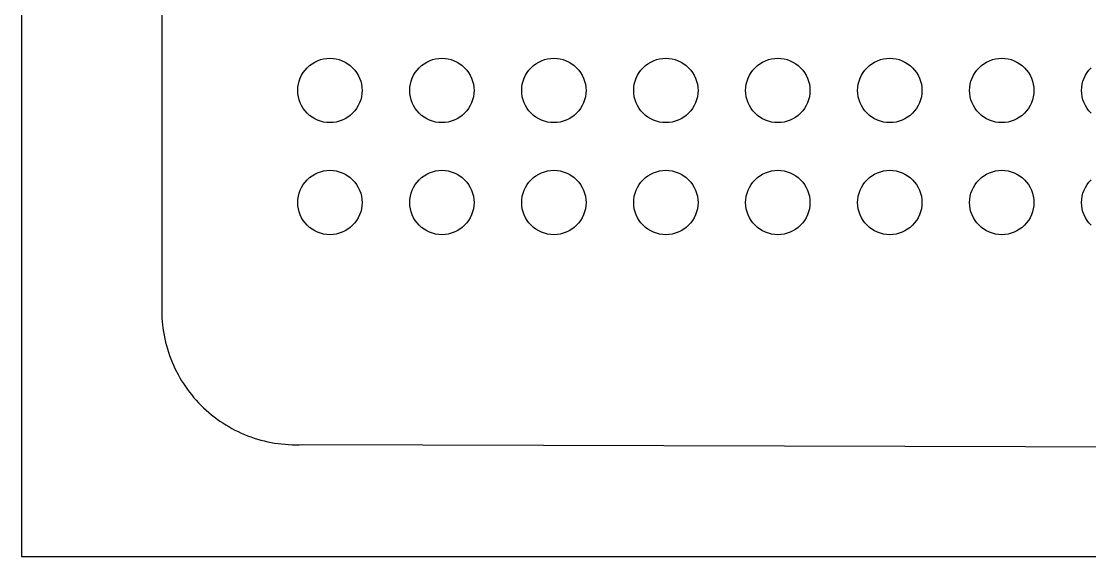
# Model space of a CAD drawing. Header units: millimetres. Extents: x -159872 to 386485, y -250577 to 158966.
# Drawn here: x 158618.2 to 158998.2, y 18051.3 to 18241.5 of the extents above; entities that cross this region are included whole.
import ezdxf

# ---------------------------------------------------------------- set-up
doc = ezdxf.new("R2010")
doc.units = ezdxf.units.MM
for name, color, linetype, lineweight in [('LDS-equipment-kitchen equipment', 3, 'Continuous', 13), ('WS-SINK UNIT', 3, 'Continuous', 13), ('WS-SINK UNIT TRANS', 62, 'Continuous', 13)]:
    doc.layers.add(name, color=color, linetype=linetype, lineweight=lineweight)

# ---------------------------------------------------------------- blocks, each defined once
blk = doc.blocks.new('JANITORIAL SINK_1')
at = {"layer": 'WS-SINK UNIT', "lineweight": 25}
for points in [[(250, 700, 0), (-250, 700, 0), (-250, 0, 0), (250, 0, 0), (250, 700, 0)], [(-200, 370.34, 0), (-200, 89.83, 0), (-200.04, 88.59, 0), (-200.06, 87.34, 0), (-200.04, 86.1, 0), (-199.98, 84.86, 0), (-199.9, 83.61, 0), (-199.78, 82.38, 0), (-199.63, 81.14, 0), (-199.45, 79.91, 0), (-199.24, 78.68, 0), (-198.99, 77.46, 0), (-198.71, 76.25, 0), (-198.4, 75.05, 0), (-198.06, 73.85, 0), (-197.69, 72.66, 0), (-197.29, 71.48, 0), (-196.86, 70.32, 0), (-196.39, 69.16, 0), (-195.9, 68.02, 0), (-195.38, 66.89, 0), (-194.83, 65.78, 0), (-194.25, 64.68, 0), (-193.64, 63.59, 0), (-193, 62.52, 0), (-192.33, 61.47, 0), (-191.64, 60.44, 0), (-190.92, 59.42, 0), (-190.18, 58.42, 0), (-189.41, 57.45, 0), (-188.61, 56.49, 0), (-187.79, 55.56, 0), (-186.95, 54.64, 0), (-186.08, 53.75, 0), (-185.19, 52.88, 0), (-184.27, 52.04, 0), (-183.34, 51.22, 0), (-182.38, 50.42, 0), (-181.41, 49.65, 0), (-180.41, 48.91, 0), (-179.39, 48.19, 0), (-178.36, 47.5, 0), (-177.31, 46.83, 0), (-176.24, 46.19, 0), (-175.15, 45.58, 0), (-174.05, 45, 0), (-172.94, 44.45, 0), (-171.81, 43.93, 0), (-170.67, 43.44, 0), (-169.51, 42.97, 0), (-168.35, 42.54, 0), (-167.17, 42.14, 0), (-165.98, 41.77, 0), (-164.78, 41.43, 0), (-163.58, 41.12, 0), (-162.37, 40.84, 0), (-161.15, 40.59, 0), (-159.92, 40.38, 0), (-158.69, 40.2, 0), (-157.45, 40.05, 0), (-156.22, 39.93, 0), (-154.97, 39.85, 0), (-153.73, 39.79, 0), (-152.49, 39.77, 0), (-151.24, 39.79, 0), (-150, 39.83, 0), (150, 38.98, 0)]]:
    blk.add_polyline3d(points, dxfattribs=at)
at = {"layer": 'WS-SINK UNIT TRANS', "lineweight": 25}
for points in [[(-128.81, 165.68, 0), (-128.87, 164.56, 0), (-129.03, 163.45, 0), (-129.31, 162.36, 0), (-129.68, 161.3, 0), (-130.16, 160.28, 0), (-130.74, 159.32, 0), (-131.41, 158.42, 0), (-132.16, 157.59, 0), (-133, 156.83, 0), (-133.9, 156.17, 0), (-134.86, 155.59, 0), (-135.88, 155.11, 0), (-136.93, 154.73, 0), (-138.02, 154.46, 0), (-139.13, 154.29, 0), (-140.25, 154.24, 0), (-141.38, 154.29, 0), (-142.49, 154.46, 0), (-143.57, 154.73, 0), (-144.63, 155.11, 0), (-145.65, 155.59, 0), (-146.61, 156.17, 0), (-147.51, 156.83, 0), (-148.34, 157.59, 0), (-149.1, 158.42, 0), (-149.77, 159.32, 0), (-150.34, 160.28, 0), (-150.82, 161.3, 0), (-151.2, 162.36, 0), (-151.47, 163.45, 0), (-151.64, 164.56, 0), (-151.69, 165.68, 0), (-151.64, 166.8, 0), (-151.47, 167.91, 0), (-151.2, 169, 0), (-150.82, 170.06, 0), (-150.34, 171.07, 0), (-149.77, 172.03, 0), (-149.1, 172.94, 0), (-148.34, 173.77, 0), (-147.51, 174.52, 0), (-146.61, 175.19, 0), (-145.65, 175.77, 0), (-144.63, 176.25, 0), (-143.57, 176.63, 0), (-142.49, 176.9, 0), (-141.38, 177.06, 0), (-140.25, 177.12, 0), (-139.13, 177.06, 0), (-138.02, 176.9, 0), (-136.93, 176.63, 0), (-135.88, 176.25, 0), (-134.86, 175.77, 0), (-133.9, 175.19, 0), (-133, 174.52, 0), (-132.16, 173.77, 0), (-131.41, 172.94, 0), (-130.74, 172.03, 0), (-130.16, 171.07, 0), (-129.68, 170.06, 0), (-129.31, 169, 0), (-129.03, 167.91, 0), (-128.87, 166.8, 0), (-128.81, 165.68, 0)], [(-88.98, 165.68, 0), (-89.04, 164.56, 0), (-89.2, 163.45, 0), (-89.48, 162.36, 0), (-89.85, 161.3, 0), (-90.33, 160.28, 0), (-90.91, 159.32, 0), (-91.58, 158.42, 0), (-92.33, 157.59, 0), (-93.17, 156.83, 0), (-94.07, 156.17, 0), (-95.03, 155.59, 0), (-96.05, 155.11, 0), (-97.1, 154.73, 0), (-98.19, 154.46, 0), (-99.3, 154.29, 0), (-100.42, 154.24, 0), (-101.54, 154.29, 0), (-102.66, 154.46, 0), (-103.74, 154.73, 0), (-104.8, 155.11, 0), (-105.82, 155.59, 0), (-106.78, 156.17, 0), (-107.68, 156.83, 0), (-108.51, 157.59, 0), (-109.27, 158.42, 0), (-109.94, 159.32, 0), (-110.51, 160.28, 0), (-110.99, 161.3, 0), (-111.37, 162.36, 0), (-111.64, 163.45, 0), (-111.81, 164.56, 0), (-111.86, 165.68, 0), (-111.81, 166.8, 0), (-111.64, 167.91, 0), (-111.37, 169, 0), (-110.99, 170.06, 0), (-110.51, 171.07, 0), (-109.94, 172.03, 0), (-109.27, 172.94, 0), (-108.51, 173.77, 0), (-107.68, 174.52, 0), (-106.78, 175.19, 0), (-105.82, 175.77, 0), (-104.8, 176.25, 0), (-103.74, 176.63, 0), (-102.66, 176.9, 0), (-101.54, 177.06, 0), (-100.42, 177.12, 0), (-99.3, 177.06, 0), (-98.19, 176.9, 0), (-97.1, 176.63, 0), (-96.05, 176.25, 0), (-95.03, 175.77, 0), (-94.07, 175.19, 0), (-93.17, 174.52, 0), (-92.33, 173.77, 0), (-91.58, 172.94, 0), (-90.91, 172.03, 0), (-90.33, 171.07, 0), (-89.85, 170.06, 0), (-89.48, 169, 0), (-89.2, 167.91, 0), (-89.04, 166.8, 0), (-88.98, 165.68, 0)], [(-49.15, 165.68, 0), (-49.21, 164.56, 0), (-49.37, 163.45, 0), (-49.64, 162.36, 0), (-50.02, 161.3, 0), (-50.5, 160.28, 0), (-51.08, 159.32, 0), (-51.75, 158.42, 0), (-52.5, 157.59, 0), (-53.33, 156.83, 0), (-54.24, 156.17, 0), (-55.2, 155.59, 0), (-56.21, 155.11, 0), (-57.27, 154.73, 0), (-58.36, 154.46, 0), (-59.47, 154.29, 0), (-60.59, 154.24, 0), (-61.71, 154.29, 0), (-62.82, 154.46, 0), (-63.91, 154.73, 0), (-64.97, 155.11, 0), (-65.99, 155.59, 0), (-66.95, 156.17, 0), (-67.85, 156.83, 0), (-68.68, 157.59, 0), (-69.44, 158.42, 0), (-70.11, 159.32, 0), (-70.68, 160.28, 0), (-71.16, 161.3, 0), (-71.54, 162.36, 0), (-71.81, 163.45, 0), (-71.98, 164.56, 0), (-72.03, 165.68, 0), (-71.98, 166.8, 0), (-71.81, 167.91, 0), (-71.54, 169, 0), (-71.16, 170.06, 0), (-70.68, 171.07, 0), (-70.11, 172.03, 0), (-69.44, 172.94, 0), (-68.68, 173.77, 0), (-67.85, 174.52, 0), (-66.95, 175.19, 0), (-65.99, 175.77, 0), (-64.97, 176.25, 0), (-63.91, 176.63, 0), (-62.82, 176.9, 0), (-61.71, 177.06, 0), (-60.59, 177.12, 0), (-59.47, 177.06, 0), (-58.36, 176.9, 0), (-57.27, 176.63, 0), (-56.21, 176.25, 0), (-55.2, 175.77, 0), (-54.24, 175.19, 0), (-53.33, 174.52, 0), (-52.5, 173.77, 0), (-51.75, 172.94, 0), (-51.08, 172.03, 0), (-50.5, 171.07, 0), (-50.02, 170.06, 0), (-49.64, 169, 0), (-49.37, 167.91, 0), (-49.21, 166.8, 0), (-49.15, 165.68, 0)], [(-9.32, 165.68, 0), (-9.38, 164.56, 0), (-9.54, 163.45, 0), (-9.81, 162.36, 0), (-10.19, 161.3, 0), (-10.67, 160.28, 0), (-11.25, 159.32, 0), (-11.92, 158.42, 0), (-12.67, 157.59, 0), (-13.5, 156.83, 0), (-14.41, 156.17, 0), (-15.37, 155.59, 0), (-16.38, 155.11, 0), (-17.44, 154.73, 0), (-18.53, 154.46, 0), (-19.64, 154.29, 0), (-20.76, 154.24, 0), (-21.88, 154.29, 0), (-22.99, 154.46, 0), (-24.08, 154.73, 0), (-25.14, 155.11, 0), (-26.16, 155.59, 0), (-27.12, 156.17, 0), (-28.02, 156.83, 0), (-28.85, 157.59, 0), (-29.61, 158.42, 0), (-30.28, 159.32, 0), (-30.85, 160.28, 0), (-31.33, 161.3, 0), (-31.71, 162.36, 0), (-31.98, 163.45, 0), (-32.15, 164.56, 0), (-32.2, 165.68, 0), (-32.15, 166.8, 0), (-31.98, 167.91, 0), (-31.71, 169, 0), (-31.33, 170.06, 0), (-30.85, 171.07, 0), (-30.28, 172.03, 0), (-29.61, 172.94, 0), (-28.85, 173.77, 0), (-28.02, 174.52, 0), (-27.12, 175.19, 0), (-26.16, 175.77, 0), (-25.14, 176.25, 0), (-24.08, 176.63, 0), (-22.99, 176.9, 0), (-21.88, 177.06, 0), (-20.76, 177.12, 0), (-19.64, 177.06, 0), (-18.53, 176.9, 0), (-17.44, 176.63, 0), (-16.38, 176.25, 0), (-15.37, 175.77, 0), (-14.41, 175.19, 0), (-13.5, 174.52, 0), (-12.67, 173.77, 0), (-11.92, 172.94, 0), (-11.25, 172.03, 0), (-10.67, 171.07, 0), (-10.19, 170.06, 0), (-9.81, 169, 0), (-9.54, 167.91, 0), (-9.38, 166.8, 0), (-9.32, 165.68, 0)], [(30.51, 165.68, 0), (30.45, 164.56, 0), (30.29, 163.45, 0), (30.02, 162.36, 0), (29.64, 161.3, 0), (29.16, 160.28, 0), (28.58, 159.32, 0), (27.91, 158.42, 0), (27.16, 157.59, 0), (26.33, 156.83, 0), (25.42, 156.17, 0), (24.46, 155.59, 0), (23.45, 155.11, 0), (22.39, 154.73, 0), (21.3, 154.46, 0), (20.19, 154.29, 0), (19.07, 154.24, 0), (17.95, 154.29, 0), (16.84, 154.46, 0), (15.75, 154.73, 0), (14.69, 155.11, 0), (13.67, 155.59, 0), (12.71, 156.17, 0), (11.81, 156.83, 0), (10.98, 157.59, 0), (10.22, 158.42, 0), (9.56, 159.32, 0), (8.98, 160.28, 0), (8.5, 161.3, 0), (8.12, 162.36, 0), (7.85, 163.45, 0), (7.68, 164.56, 0), (7.63, 165.68, 0), (7.68, 166.8, 0), (7.85, 167.91, 0), (8.12, 169, 0), (8.5, 170.06, 0), (8.98, 171.07, 0), (9.56, 172.03, 0), (10.22, 172.94, 0), (10.98, 173.77, 0), (11.81, 174.52, 0), (12.71, 175.19, 0), (13.67, 175.77, 0), (14.69, 176.25, 0), (15.75, 176.63, 0), (16.84, 176.9, 0), (17.95, 177.06, 0), (19.07, 177.12, 0), (20.19, 177.06, 0), (21.3, 176.9, 0), (22.39, 176.63, 0), (23.45, 176.25, 0), (24.46, 175.77, 0), (25.42, 175.19, 0), (26.33, 174.52, 0), (27.16, 173.77, 0), (27.91, 172.94, 0), (28.58, 172.03, 0), (29.16, 171.07, 0), (29.64, 170.06, 0), (30.02, 169, 0), (30.29, 167.91, 0), (30.45, 166.8, 0), (30.51, 165.68, 0)], [(70.34, 165.68, 0), (70.28, 164.56, 0), (70.12, 163.45, 0), (69.85, 162.36, 0), (69.47, 161.3, 0), (68.99, 160.28, 0), (68.41, 159.32, 0), (67.74, 158.42, 0), (66.99, 157.59, 0), (66.16, 156.83, 0), (65.25, 156.17, 0), (64.29, 155.59, 0), (63.28, 155.11, 0), (62.22, 154.73, 0), (61.13, 154.46, 0), (60.02, 154.29, 0), (58.9, 154.24, 0), (57.78, 154.29, 0), (56.67, 154.46, 0), (55.58, 154.73, 0), (54.52, 155.11, 0), (53.51, 155.59, 0), (52.54, 156.17, 0), (51.64, 156.83, 0), (50.81, 157.59, 0), (50.05, 158.42, 0), (49.39, 159.32, 0), (48.81, 160.28, 0), (48.33, 161.3, 0), (47.95, 162.36, 0), (47.68, 163.45, 0), (47.51, 164.56, 0), (47.46, 165.68, 0), (47.51, 166.8, 0), (47.68, 167.91, 0), (47.95, 169, 0), (48.33, 170.06, 0), (48.81, 171.07, 0), (49.39, 172.03, 0), (50.05, 172.94, 0), (50.81, 173.77, 0), (51.64, 174.52, 0), (52.54, 175.19, 0), (53.51, 175.77, 0), (54.52, 176.25, 0), (55.58, 176.63, 0), (56.67, 176.9, 0), (57.78, 177.06, 0), (58.9, 177.12, 0), (60.02, 177.06, 0), (61.13, 176.9, 0), (62.22, 176.63, 0), (63.28, 176.25, 0), (64.29, 175.77, 0), (65.25, 175.19, 0), (66.16, 174.52, 0), (66.99, 173.77, 0), (67.74, 172.94, 0), (68.41, 172.03, 0), (68.99, 171.07, 0), (69.47, 170.06, 0), (69.85, 169, 0), (70.12, 167.91, 0), (70.28, 166.8, 0), (70.34, 165.68, 0)], [(110.17, 165.68, 0), (110.11, 164.56, 0), (109.95, 163.45, 0), (109.68, 162.36, 0), (109.3, 161.3, 0), (108.82, 160.28, 0), (108.24, 159.32, 0), (107.57, 158.42, 0), (106.82, 157.59, 0), (105.99, 156.83, 0), (105.09, 156.17, 0), (104.12, 155.59, 0), (103.11, 155.11, 0), (102.05, 154.73, 0), (100.96, 154.46, 0), (99.85, 154.29, 0), (98.73, 154.24, 0), (97.61, 154.29, 0), (96.5, 154.46, 0), (95.41, 154.73, 0), (94.35, 155.11, 0), (93.34, 155.59, 0), (92.37, 156.17, 0), (91.47, 156.83, 0), (90.64, 157.59, 0), (89.89, 158.42, 0), (89.22, 159.32, 0), (88.64, 160.28, 0), (88.16, 161.3, 0), (87.78, 162.36, 0), (87.51, 163.45, 0), (87.34, 164.56, 0), (87.29, 165.68, 0), (87.34, 166.8, 0), (87.51, 167.91, 0), (87.78, 169, 0), (88.16, 170.06, 0), (88.64, 171.07, 0), (89.22, 172.03, 0), (89.89, 172.94, 0), (90.64, 173.77, 0), (91.47, 174.52, 0), (92.37, 175.19, 0), (93.34, 175.77, 0), (94.35, 176.25, 0), (95.41, 176.63, 0), (96.5, 176.9, 0), (97.61, 177.06, 0), (98.73, 177.12, 0), (99.85, 177.06, 0), (100.96, 176.9, 0), (102.05, 176.63, 0), (103.11, 176.25, 0), (104.12, 175.77, 0), (105.09, 175.19, 0), (105.99, 174.52, 0), (106.82, 173.77, 0), (107.57, 172.94, 0), (108.24, 172.03, 0), (108.82, 171.07, 0), (109.3, 170.06, 0), (109.68, 169, 0), (109.95, 167.91, 0), (110.11, 166.8, 0), (110.17, 165.68, 0)], [(130.47, 157.59, 0), (129.72, 158.42, 0), (129.05, 159.32, 0), (128.47, 160.28, 0), (127.99, 161.3, 0), (127.61, 162.36, 0), (127.34, 163.45, 0), (127.17, 164.56, 0), (127.12, 165.68, 0), (127.17, 166.8, 0), (127.34, 167.91, 0), (127.61, 169, 0), (127.99, 170.06, 0), (128.47, 171.07, 0), (129.05, 172.03, 0), (129.72, 172.94, 0), (130.47, 173.77, 0)], [(-128.81, 125.85, 0), (-128.87, 124.73, 0), (-129.03, 123.62, 0), (-129.31, 122.53, 0), (-129.68, 121.47, 0), (-130.16, 120.45, 0), (-130.74, 119.49, 0), (-131.41, 118.59, 0), (-132.16, 117.76, 0), (-133, 117, 0), (-133.9, 116.33, 0), (-134.86, 115.76, 0), (-135.88, 115.28, 0), (-136.93, 114.9, 0), (-138.02, 114.63, 0), (-139.13, 114.46, 0), (-140.25, 114.41, 0), (-141.38, 114.46, 0), (-142.49, 114.63, 0), (-143.57, 114.9, 0), (-144.63, 115.28, 0), (-145.65, 115.76, 0), (-146.61, 116.33, 0), (-147.51, 117, 0), (-148.34, 117.76, 0), (-149.1, 118.59, 0), (-149.77, 119.49, 0), (-150.34, 120.45, 0), (-150.82, 121.47, 0), (-151.2, 122.53, 0), (-151.47, 123.62, 0), (-151.64, 124.73, 0), (-151.69, 125.85, 0), (-151.64, 126.97, 0), (-151.47, 128.08, 0), (-151.2, 129.17, 0), (-150.82, 130.23, 0), (-150.34, 131.24, 0), (-149.77, 132.2, 0), (-149.1, 133.11, 0), (-148.34, 133.94, 0), (-147.51, 134.69, 0), (-146.61, 135.36, 0), (-145.65, 135.94, 0), (-144.63, 136.42, 0), (-143.57, 136.8, 0), (-142.49, 137.07, 0), (-141.38, 137.23, 0), (-140.25, 137.29, 0), (-139.13, 137.23, 0), (-138.02, 137.07, 0), (-136.93, 136.8, 0), (-135.88, 136.42, 0), (-134.86, 135.94, 0), (-133.9, 135.36, 0), (-133, 134.69, 0), (-132.16, 133.94, 0), (-131.41, 133.11, 0), (-130.74, 132.2, 0), (-130.16, 131.24, 0), (-129.68, 130.23, 0), (-129.31, 129.17, 0), (-129.03, 128.08, 0), (-128.87, 126.97, 0), (-128.81, 125.85, 0)], [(-88.98, 125.85, 0), (-89.04, 124.73, 0), (-89.2, 123.62, 0), (-89.48, 122.53, 0), (-89.85, 121.47, 0), (-90.33, 120.45, 0), (-90.91, 119.49, 0), (-91.58, 118.59, 0), (-92.33, 117.76, 0), (-93.17, 117, 0), (-94.07, 116.33, 0), (-95.03, 115.76, 0), (-96.05, 115.28, 0), (-97.1, 114.9, 0), (-98.19, 114.63, 0), (-99.3, 114.46, 0), (-100.42, 114.41, 0), (-101.54, 114.46, 0), (-102.66, 114.63, 0), (-103.74, 114.9, 0), (-104.8, 115.28, 0), (-105.82, 115.76, 0), (-106.78, 116.33, 0), (-107.68, 117, 0), (-108.51, 117.76, 0), (-109.27, 118.59, 0), (-109.94, 119.49, 0), (-110.51, 120.45, 0), (-110.99, 121.47, 0), (-111.37, 122.53, 0), (-111.64, 123.62, 0), (-111.81, 124.73, 0), (-111.86, 125.85, 0), (-111.81, 126.97, 0), (-111.64, 128.08, 0), (-111.37, 129.17, 0), (-110.99, 130.23, 0), (-110.51, 131.24, 0), (-109.94, 132.2, 0), (-109.27, 133.11, 0), (-108.51, 133.94, 0), (-107.68, 134.69, 0), (-106.78, 135.36, 0), (-105.82, 135.94, 0), (-104.8, 136.42, 0), (-103.74, 136.8, 0), (-102.66, 137.07, 0), (-101.54, 137.23, 0), (-100.42, 137.29, 0), (-99.3, 137.23, 0), (-98.19, 137.07, 0), (-97.1, 136.8, 0), (-96.05, 136.42, 0), (-95.03, 135.94, 0), (-94.07, 135.36, 0), (-93.17, 134.69, 0), (-92.33, 133.94, 0), (-91.58, 133.11, 0), (-90.91, 132.2, 0), (-90.33, 131.24, 0), (-89.85, 130.23, 0), (-89.48, 129.17, 0), (-89.2, 128.08, 0), (-89.04, 126.97, 0), (-88.98, 125.85, 0)], [(-49.15, 125.85, 0), (-49.21, 124.73, 0), (-49.37, 123.62, 0), (-49.64, 122.53, 0), (-50.02, 121.47, 0), (-50.5, 120.45, 0), (-51.08, 119.49, 0), (-51.75, 118.59, 0), (-52.5, 117.76, 0), (-53.33, 117, 0), (-54.24, 116.33, 0), (-55.2, 115.76, 0), (-56.21, 115.28, 0), (-57.27, 114.9, 0), (-58.36, 114.63, 0), (-59.47, 114.46, 0), (-60.59, 114.41, 0), (-61.71, 114.46, 0), (-62.82, 114.63, 0), (-63.91, 114.9, 0), (-64.97, 115.28, 0), (-65.99, 115.76, 0), (-66.95, 116.33, 0), (-67.85, 117, 0), (-68.68, 117.76, 0), (-69.44, 118.59, 0), (-70.11, 119.49, 0), (-70.68, 120.45, 0), (-71.16, 121.47, 0), (-71.54, 122.53, 0), (-71.81, 123.62, 0), (-71.98, 124.73, 0), (-72.03, 125.85, 0), (-71.98, 126.97, 0), (-71.81, 128.08, 0), (-71.54, 129.17, 0), (-71.16, 130.23, 0), (-70.68, 131.24, 0), (-70.11, 132.2, 0), (-69.44, 133.11, 0), (-68.68, 133.94, 0), (-67.85, 134.69, 0), (-66.95, 135.36, 0), (-65.99, 135.94, 0), (-64.97, 136.42, 0), (-63.91, 136.8, 0), (-62.82, 137.07, 0), (-61.71, 137.23, 0), (-60.59, 137.29, 0), (-59.47, 137.23, 0), (-58.36, 137.07, 0), (-57.27, 136.8, 0), (-56.21, 136.42, 0), (-55.2, 135.94, 0), (-54.24, 135.36, 0), (-53.33, 134.69, 0), (-52.5, 133.94, 0), (-51.75, 133.11, 0), (-51.08, 132.2, 0), (-50.5, 131.24, 0), (-50.02, 130.23, 0), (-49.64, 129.17, 0), (-49.37, 128.08, 0), (-49.21, 126.97, 0), (-49.15, 125.85, 0)], [(-9.32, 125.85, 0), (-9.38, 124.73, 0), (-9.54, 123.62, 0), (-9.81, 122.53, 0), (-10.19, 121.47, 0), (-10.67, 120.45, 0), (-11.25, 119.49, 0), (-11.92, 118.59, 0), (-12.67, 117.76, 0), (-13.5, 117, 0), (-14.41, 116.33, 0), (-15.37, 115.76, 0), (-16.38, 115.28, 0), (-17.44, 114.9, 0), (-18.53, 114.63, 0), (-19.64, 114.46, 0), (-20.76, 114.41, 0), (-21.88, 114.46, 0), (-22.99, 114.63, 0), (-24.08, 114.9, 0), (-25.14, 115.28, 0), (-26.16, 115.76, 0), (-27.12, 116.33, 0), (-28.02, 117, 0), (-28.85, 117.76, 0), (-29.61, 118.59, 0), (-30.28, 119.49, 0), (-30.85, 120.45, 0), (-31.33, 121.47, 0), (-31.71, 122.53, 0), (-31.98, 123.62, 0), (-32.15, 124.73, 0), (-32.2, 125.85, 0), (-32.15, 126.97, 0), (-31.98, 128.08, 0), (-31.71, 129.17, 0), (-31.33, 130.23, 0), (-30.85, 131.24, 0), (-30.28, 132.2, 0), (-29.61, 133.11, 0), (-28.85, 133.94, 0), (-28.02, 134.69, 0), (-27.12, 135.36, 0), (-26.16, 135.94, 0), (-25.14, 136.42, 0), (-24.08, 136.8, 0), (-22.99, 137.07, 0), (-21.88, 137.23, 0), (-20.76, 137.29, 0), (-19.64, 137.23, 0), (-18.53, 137.07, 0), (-17.44, 136.8, 0), (-16.38, 136.42, 0), (-15.37, 135.94, 0), (-14.41, 135.36, 0), (-13.5, 134.69, 0), (-12.67, 133.94, 0), (-11.92, 133.11, 0), (-11.25, 132.2, 0), (-10.67, 131.24, 0), (-10.19, 130.23, 0), (-9.81, 129.17, 0), (-9.54, 128.08, 0), (-9.38, 126.97, 0), (-9.32, 125.85, 0)], [(30.51, 125.85, 0), (30.45, 124.73, 0), (30.29, 123.62, 0), (30.02, 122.53, 0), (29.64, 121.47, 0), (29.16, 120.45, 0), (28.58, 119.49, 0), (27.91, 118.59, 0), (27.16, 117.76, 0), (26.33, 117, 0), (25.42, 116.33, 0), (24.46, 115.76, 0), (23.45, 115.28, 0), (22.39, 114.9, 0), (21.3, 114.63, 0), (20.19, 114.46, 0), (19.07, 114.41, 0), (17.95, 114.46, 0), (16.84, 114.63, 0), (15.75, 114.9, 0), (14.69, 115.28, 0), (13.67, 115.76, 0), (12.71, 116.33, 0), (11.81, 117, 0), (10.98, 117.76, 0), (10.22, 118.59, 0), (9.56, 119.49, 0), (8.98, 120.45, 0), (8.5, 121.47, 0), (8.12, 122.53, 0), (7.85, 123.62, 0), (7.68, 124.73, 0), (7.63, 125.85, 0), (7.68, 126.97, 0), (7.85, 128.08, 0), (8.12, 129.17, 0), (8.5, 130.23, 0), (8.98, 131.24, 0), (9.56, 132.2, 0), (10.22, 133.11, 0), (10.98, 133.94, 0), (11.81, 134.69, 0), (12.71, 135.36, 0), (13.67, 135.94, 0), (14.69, 136.42, 0), (15.75, 136.8, 0), (16.84, 137.07, 0), (17.95, 137.23, 0), (19.07, 137.29, 0), (20.19, 137.23, 0), (21.3, 137.07, 0), (22.39, 136.8, 0), (23.45, 136.42, 0), (24.46, 135.94, 0), (25.42, 135.36, 0), (26.33, 134.69, 0), (27.16, 133.94, 0), (27.91, 133.11, 0), (28.58, 132.2, 0), (29.16, 131.24, 0), (29.64, 130.23, 0), (30.02, 129.17, 0), (30.29, 128.08, 0), (30.45, 126.97, 0), (30.51, 125.85, 0)], [(70.34, 125.85, 0), (70.28, 124.73, 0), (70.12, 123.62, 0), (69.85, 122.53, 0), (69.47, 121.47, 0), (68.99, 120.45, 0), (68.41, 119.49, 0), (67.74, 118.59, 0), (66.99, 117.76, 0), (66.16, 117, 0), (65.25, 116.33, 0), (64.29, 115.76, 0), (63.28, 115.28, 0), (62.22, 114.9, 0), (61.13, 114.63, 0), (60.02, 114.46, 0), (58.9, 114.41, 0), (57.78, 114.46, 0), (56.67, 114.63, 0), (55.58, 114.9, 0), (54.52, 115.28, 0), (53.51, 115.76, 0), (52.54, 116.33, 0), (51.64, 117, 0), (50.81, 117.76, 0), (50.05, 118.59, 0), (49.39, 119.49, 0), (48.81, 120.45, 0), (48.33, 121.47, 0), (47.95, 122.53, 0), (47.68, 123.62, 0), (47.51, 124.73, 0), (47.46, 125.85, 0), (47.51, 126.97, 0), (47.68, 128.08, 0), (47.95, 129.17, 0), (48.33, 130.23, 0), (48.81, 131.24, 0), (49.39, 132.2, 0), (50.05, 133.11, 0), (50.81, 133.94, 0), (51.64, 134.69, 0), (52.54, 135.36, 0), (53.51, 135.94, 0), (54.52, 136.42, 0), (55.58, 136.8, 0), (56.67, 137.07, 0), (57.78, 137.23, 0), (58.9, 137.29, 0), (60.02, 137.23, 0), (61.13, 137.07, 0), (62.22, 136.8, 0), (63.28, 136.42, 0), (64.29, 135.94, 0), (65.25, 135.36, 0), (66.16, 134.69, 0), (66.99, 133.94, 0), (67.74, 133.11, 0), (68.41, 132.2, 0), (68.99, 131.24, 0), (69.47, 130.23, 0), (69.85, 129.17, 0), (70.12, 128.08, 0), (70.28, 126.97, 0), (70.34, 125.85, 0)], [(110.17, 125.85, 0), (110.11, 124.73, 0), (109.95, 123.62, 0), (109.68, 122.53, 0), (109.3, 121.47, 0), (108.82, 120.45, 0), (108.24, 119.49, 0), (107.57, 118.59, 0), (106.82, 117.76, 0), (105.99, 117, 0), (105.09, 116.33, 0), (104.12, 115.76, 0), (103.11, 115.28, 0), (102.05, 114.9, 0), (100.96, 114.63, 0), (99.85, 114.46, 0), (98.73, 114.41, 0), (97.61, 114.46, 0), (96.5, 114.63, 0), (95.41, 114.9, 0), (94.35, 115.28, 0), (93.34, 115.76, 0), (92.37, 116.33, 0), (91.47, 117, 0), (90.64, 117.76, 0), (89.89, 118.59, 0), (89.22, 119.49, 0), (88.64, 120.45, 0), (88.16, 121.47, 0), (87.78, 122.53, 0), (87.51, 123.62, 0), (87.34, 124.73, 0), (87.29, 125.85, 0), (87.34, 126.97, 0), (87.51, 128.08, 0), (87.78, 129.17, 0), (88.16, 130.23, 0), (88.64, 131.24, 0), (89.22, 132.2, 0), (89.89, 133.11, 0), (90.64, 133.94, 0), (91.47, 134.69, 0), (92.37, 135.36, 0), (93.34, 135.94, 0), (94.35, 136.42, 0), (95.41, 136.8, 0), (96.5, 137.07, 0), (97.61, 137.23, 0), (98.73, 137.29, 0), (99.85, 137.23, 0), (100.96, 137.07, 0), (102.05, 136.8, 0), (103.11, 136.42, 0), (104.12, 135.94, 0), (105.09, 135.36, 0), (105.99, 134.69, 0), (106.82, 133.94, 0), (107.57, 133.11, 0), (108.24, 132.2, 0), (108.82, 131.24, 0), (109.3, 130.23, 0), (109.68, 129.17, 0), (109.95, 128.08, 0), (110.11, 126.97, 0), (110.17, 125.85, 0)], [(130.47, 117.76, 0), (129.72, 118.59, 0), (129.05, 119.49, 0), (128.47, 120.45, 0), (127.99, 121.47, 0), (127.61, 122.53, 0), (127.34, 123.62, 0), (127.17, 124.73, 0), (127.12, 125.85, 0), (127.17, 126.97, 0), (127.34, 128.08, 0), (127.61, 129.17, 0), (127.99, 130.23, 0), (128.47, 131.24, 0), (129.05, 132.2, 0), (129.72, 133.11, 0), (130.47, 133.94, 0)]]:
    blk.add_polyline3d(points, dxfattribs=at)
blk = doc.blocks.new('Group-410')
at = {"layer": 'LDS-equipment-kitchen equipment'}
blk.add_blockref('JANITORIAL SINK_1', (98194.7, 54508.84), dxfattribs=at)

msp = doc.modelspace()

# ---------------------------------------------------------------- block references
at = {"layer": 'LDS-equipment-kitchen equipment', "color": 7}
msp.add_blockref('Group-410', (60673.51323, -36457.51522), dxfattribs=at)

doc.saveas('drawing.dxf')
